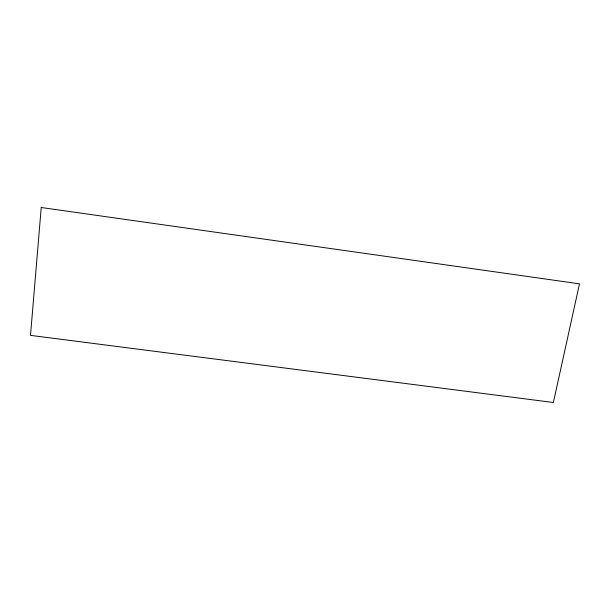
<?xml version="1.0" encoding="UTF-8"?>
<svg xmlns="http://www.w3.org/2000/svg" width="610" height="610" viewBox="0 0 610 610"><rect width="100%" height="100%" fill="white"/><g stroke="black" fill="none" stroke-linecap="round" stroke-linejoin="round"><path stroke-width="0.91" d="M41.236 207.507L30.5 335.37L553.369 402.493L579.5 283.833L41.236 207.507"/></g></svg>
